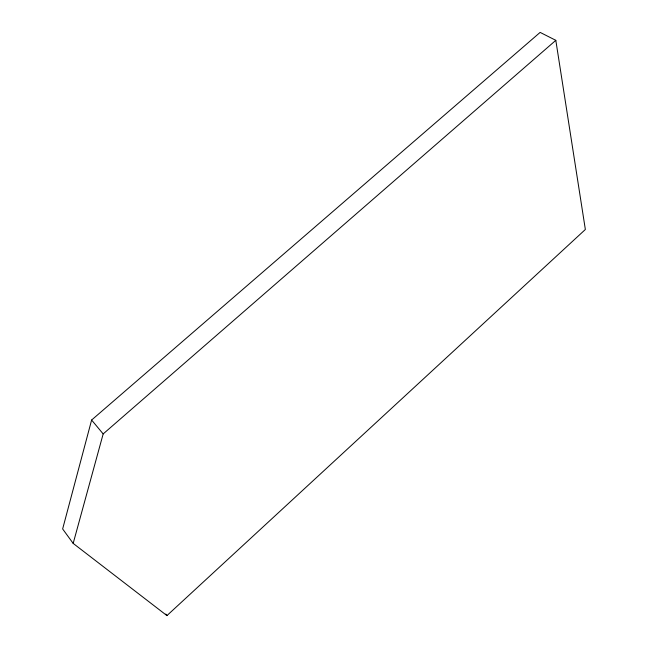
<?xml version="1.0" encoding="UTF-8"?>
<svg xmlns="http://www.w3.org/2000/svg" width="648" height="648" viewBox="0 0 648 648"><rect width="100%" height="100%" fill="white"/><g stroke="black" fill="none" stroke-linecap="round" stroke-linejoin="round"><path stroke-width="0.97" d="M91.619 420.034L62.645 528.954L73.175 543.397L166.933 615.6L585.355 229.489L555.814 40.33L540.132 32.4L91.619 420.034L103.17 433.925L73.175 543.397M103.17 433.925L555.814 40.33M165.767 614.061L166.933 615.6"/></g></svg>
